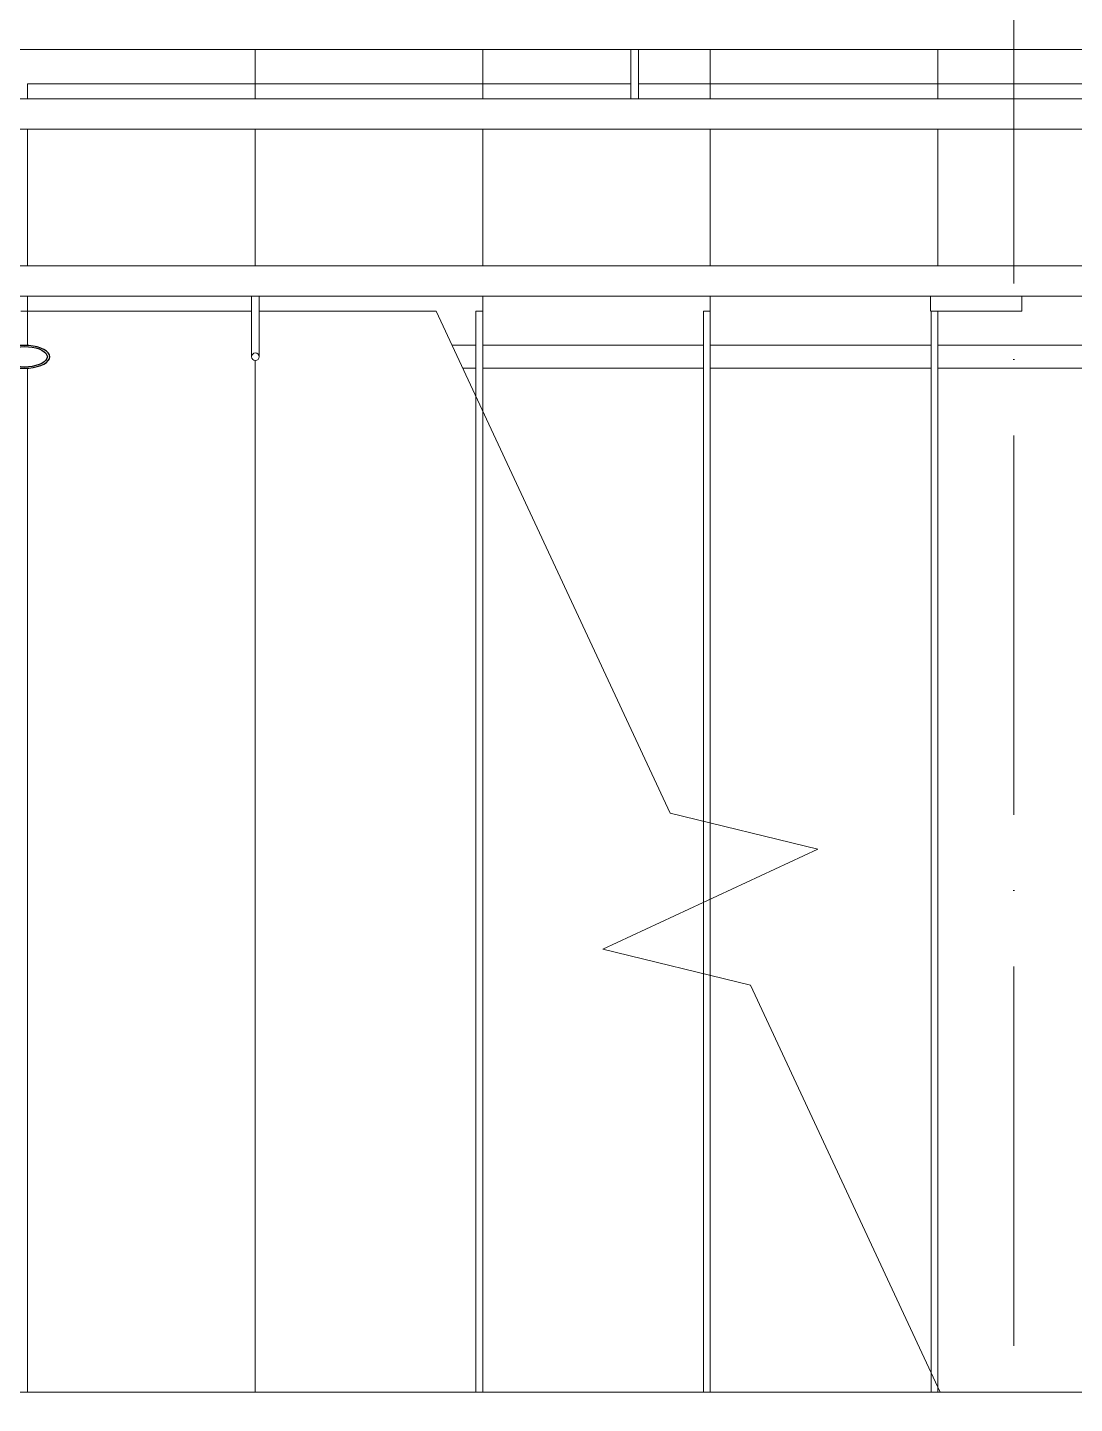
# Model space of a CAD drawing. Header units: millimetres. Extents: x -213536 to 1564669, y -45299 to 942238.
# Drawn here: x 227346 to 228726, y 258825 to 260639 of the extents above; entities that cross this region are included whole.
import ezdxf

# ---------------------------------------------------------------- set-up
doc = ezdxf.new("R2010")
doc.units = ezdxf.units.MM
doc.linetypes.add('50_200_ШТРИХ_1Т_ш5_п1_п1_', pattern=[700, 500, -100, 0, -100])
for name, color, linetype, lineweight in [('0-1', 7, 'Continuous', 5), ('0-2', 7, 'Continuous', 9), ('Контуры', 7, 'Continuous', 9), ('Линии подступенков', 7, 'Continuous', 9), ('Линии свеса', 7, 'Continuous', 9), ('Марки вырезов', 7, 'Continuous', 9), ('Ограждение', 7, 'Continuous', 9), ('Ограждение-1', 7, 'Continuous', 25), ('Оси-2', 7, '50_200_ШТРИХ_1Т_ш5_п1_п1_', 9), ('Стены', 7, 'Continuous', 9)]:
    doc.layers.add(name, color=color, linetype=linetype, lineweight=lineweight)
doc.layers.get('0-2').off()

# ---------------------------------------------------------------- blocks, each defined once
blk = doc.blocks.new('О_Элемент ограждения_Маршевый с подрезкой_Труба_ГОСТ 8645-68 - О_Элемент ограждения_Маршевый с подрезкой_Труба_ГОСТ 8645-68-32499153-АИ2_02_План отделки стен 2-го этажа _Часть 2_')
at = {"layer": 'Ограждение'}
for p, q in [((-2120, 20), (-2570, 20)), ((-1114.8, 20), (-2000, 20)), ((-210, 20), (-1105.2, 20)), ((-210, -20), (-210, 20)), ((-210, 20), (-114.8, 20)), ((-105.2, 20), (-20, 20)), ((-210, -20), (-2570, -20)), ((-20, -20), (-210, -20))]:
    blk.add_line(p, q, dxfattribs=at)
at = {"layer": 'Ограждение-1'}
for p, q in [((-2570, 20), (-2614.7, 20)), ((-2614.7, 20), (-2614.7, -20)), ((-2570, -20), (-2570, 20)), ((-2608, 17), (-2576.7, 17)), ((-2608, -17), (-2608, 17)), ((-2576.7, 17), (-2576.7, -17)), ((-2576.7, -17), (-2608, -17)), ((-2614.7, -20), (-2570, -20))]:
    blk.add_line(p, q, dxfattribs=at)
blk = doc.blocks.new('О_Элемент поручня_Маршевый_Труба_ГОСТ 8732-78 - О_Элемент поручня_Маршевый_Труба_ГОСТ 8732-78-32499152-АИ2_02_План отделки стен 2-го этажа _Часть 2_')
at = {"layer": 'Ограждение'}
for p, q in [((-118.2, 30), (-913.9, 30)), ((-913.9, 0), (-222.5, 0)), ((-214.3, 0), (-118.2, 0))]:
    blk.add_line(p, q, dxfattribs=at)
at = {"layer": 'Ограждение-1', "flags": 128}
for points in [[(-880.4, 15), (-880.9, 17.6), (-882.4, 20.1), (-884.9, 22.5), (-888.2, 24.6), (-892.3, 26.5), (-897.1, 28), (-902.4, 29.1), (-908.1, 29.8), (-913.9, 30), (-919.7, 29.8), (-925.4, 29.1), (-930.7, 28), (-935.5, 26.5), (-939.6, 24.6), (-943, 22.5), (-945.4, 20.1), (-946.9, 17.6), (-947.4, 15)], [(-944.1, 15), (-943.6, 17.3), (-942.3, 19.6), (-940, 21.8), (-937, 23.7), (-933.3, 25.3), (-929, 26.7), (-924.2, 27.7), (-919.1, 28.3), (-913.9, 28.5), (-908.7, 28.3), (-903.6, 27.7), (-898.8, 26.7), (-894.5, 25.3), (-890.8, 23.7), (-887.8, 21.8), (-885.5, 19.6), (-884.2, 17.3), (-883.7, 15)], [(-947.4, 15), (-946.9, 12.4), (-945.4, 9.9), (-943, 7.5), (-939.6, 5.4), (-935.5, 3.5), (-930.7, 2), (-925.4, 0.9), (-919.7, 0.2), (-913.9, 0), (-908.1, 0.2), (-902.4, 0.9), (-897.1, 2), (-892.3, 3.5), (-888.2, 5.4), (-884.9, 7.5), (-882.4, 9.9), (-880.9, 12.4), (-880.4, 15)], [(-883.7, 15), (-884.2, 12.7), (-885.5, 10.4), (-887.8, 8.3), (-890.8, 6.3), (-894.5, 4.7), (-898.8, 3.3), (-903.6, 2.3), (-908.7, 1.7), (-913.9, 1.5), (-919.1, 1.7), (-924.2, 2.3), (-929, 3.3), (-933.3, 4.7), (-937, 6.3), (-940, 8.3), (-942.3, 10.4), (-943.6, 12.7), (-944.1, 15)]]:
    blk.add_lwpolyline(points, dxfattribs=at)
blk = doc.blocks.new('О_Полоса_Трапеция прямоугольная_Прокат_ГОСТ 103-2006 - Крепежная пластина-30950062-АИ2_02_План отделки стен 2-го этажа _Часть 2_')
at = {"layer": 'Ограждение'}
for p, q in [((22410.4, 47470), (22290.4, 47470)), ((22290.4, 47470), (22290.4, 47450)), ((22410.4, 47450), (22410.4, 47470)), ((22300, 47450), (22410.4, 47450))]:
    blk.add_line(p, q, dxfattribs=at)
blk = doc.blocks.new('О_Элемент ограждения_Обод_Труба_ГОСТ 8645-68 - О_Элемент ограждения_Обод_Труба_ГОСТ 8645-68-V82-АИ2_02_План отделки стен 2-го этажа _Часть 2_')
at = {"layer": 'Ограждение'}
for p, q in [((-3720, 20), (0, 20)), ((0, -20), (-3720, -20))]:
    blk.add_line(p, q, dxfattribs=at)
blk = doc.blocks.new('О_Элемент поручня_Маршевый_Труба_ГОСТ 8732-78 - О_Элемент поручня_Маршевый_Труба_ГОСТ 8732-78-V84-АИ2_02_План отделки стен 2-го этажа _Часть 2_')
at = {"layer": 'Ограждение'}
blk.add_line((-3926, 0), (-9.9, 0), dxfattribs=at)
blk = doc.blocks.new('О_Кронштейн_Форма Г_Круг_ГОСТ 2590-2006 - О_Кронштейн_Форма Г_Круг_ГОСТ 2590-2006-V83-АИ2_02_План отделки стен 2-го этажа _Часть 2_')
at = {"layer": 'Ограждение'}
for p, q in [((23895.4, 47730), (23895.4, 47785)), ((23905.4, 47785), (23905.4, 47730))]:
    blk.add_line(p, q, dxfattribs=at)
at = {"layer": 'Ограждение', "flags": 128}
for points in [[(23895.4, 47785), (23895.4, 47786), (23895.4, 47787), (23895.4, 47788), (23895.4, 47789), (23895.4, 47790), (23895.4, 47790.9), (23895.4, 47791.9), (23895.4, 47792.9), (23895.4, 47793.8), (23895.4, 47794.7)], [(23905.4, 47795), (23905.4, 47794.1), (23905.4, 47793.1), (23905.4, 47792.2), (23905.4, 47791.2), (23905.4, 47790.2), (23905.4, 47789.2), (23905.4, 47788.3), (23905.4, 47787.3), (23905.4, 47786.3), (23905.4, 47785.3), (23905.4, 47785)]]:
    blk.add_lwpolyline(points, dxfattribs=at)
blk = doc.blocks.new('О_Кронштейн_Форма Г_Круг_ГОСТ 2590-2006 - О_Кронштейн_Форма Г_Круг_ГОСТ 2590-2006-32499148-АИ2_02_План отделки стен 2-го этажа _Часть 2_')
at = {"layer": 'Ограждение'}
for p, q in [((20395.4, 47415), (20395.4, 47470)), ((20395.4, 47470), (20400.4, 47470)), ((20400.4, 47470), (20405.4, 47470)), ((20405.4, 47470), (20405.4, 47415))]:
    blk.add_line(p, q, dxfattribs=at)
at = {"layer": 'Ограждение', "flags": 128}
for points in [[(20395.4, 47390), (20395.4, 47390), (20395.4, 47390.1), (20395.4, 47390.2), (20395.4, 47390.3), (20395.4, 47390.5), (20395.4, 47390.7), (20395.4, 47391), (20395.4, 47391.3), (20395.4, 47391.6), (20395.4, 47392), (20395.4, 47392.4), (20395.4, 47392.8), (20395.4, 47393.3), (20395.4, 47393.8), (20395.4, 47394.4), (20395.4, 47394.9), (20395.4, 47395.6), (20395.4, 47396.2), (20395.4, 47396.9), (20395.4, 47397.6), (20395.4, 47398.3), (20395.4, 47399.1), (20395.4, 47399.9), (20395.4, 47400.7), (20395.4, 47401.5), (20395.4, 47402.3), (20395.4, 47403.2), (20395.4, 47404.1), (20395.4, 47405), (20395.4, 47405.9), (20395.4, 47406.9), (20395.4, 47407.8), (20395.4, 47408.8), (20395.4, 47409.8), (20395.4, 47410.8), (20395.4, 47411.7), (20395.4, 47412.7), (20395.4, 47413.7), (20395.4, 47414.7), (20395.4, 47415)], [(20405.4, 47415), (20405.4, 47414), (20405.4, 47413), (20405.4, 47412), (20405.4, 47411), (20405.4, 47410), (20405.4, 47409.1), (20405.4, 47408.1), (20405.4, 47407.1), (20405.4, 47406.2), (20405.4, 47405.3), (20405.4, 47404.4), (20405.4, 47403.5), (20405.4, 47402.6), (20405.4, 47401.7), (20405.4, 47400.9), (20405.4, 47400.1), (20405.4, 47399.3), (20405.4, 47398.5), (20405.4, 47397.8), (20405.4, 47397.1), (20405.4, 47396.4), (20405.4, 47395.7), (20405.4, 47395.1), (20405.4, 47394.5), (20405.4, 47394), (20405.4, 47393.4), (20405.4, 47393), (20405.4, 47392.5), (20405.4, 47392.1), (20405.4, 47391.7), (20405.4, 47391.4), (20405.4, 47391), (20405.4, 47390.8), (20405.4, 47390.6), (20405.4, 47390.4), (20405.4, 47390.2), (20405.4, 47390.1), (20405.4, 47390), (20405.4, 47390)]]:
    blk.add_lwpolyline(points, dxfattribs=at)
at = {"layer": 'Ограждение'}
for start, end in [(90, 270), (270, 90)]:
    blk.add_arc((20400.4, 47390), 5, start, end, dxfattribs=at)
blk = doc.blocks.new('О_Элемент поручня_выступ_Загиб слева_Труба_ГОСТ 8732-78 - О_Элемент поручня_выступ_Загиб слева_Труба_ГОСТ 8732-78-33046190-АИ2_02_План отделки стен 2-го этажа _Часть 2_')
at = {"layer": 'Ограждение'}
for p, q in [((-2400.2, 30), (-4203.5, 30)), ((-2100.2, 30), (-2391.2, 30)), ((-1800.2, 30), (-2091.2, 30)), ((-1773.7, 30), (-1791.2, 30)), ((-4203.5, 0), (-2400.2, 0)), ((-2391.2, 0), (-2100.2, 0)), ((-2091.2, 0), (-1800.2, 0)), ((-1791.2, 0), (-1759.7, 0))]:
    blk.add_line(p, q, dxfattribs=at)
blk = doc.blocks.new('О_Элемент поручня_Пристенный_Труба_ГОСТ 8732-78 - О_Элемент поручня_Пристенный_Труба_ГОСТ 8732-78-V254-АИ2_02_План отделки стен 2-го этажа _Часть 2_')
at = {"layer": 'Ограждение'}
blk.add_line((300, -30), (-4500, -30), dxfattribs=at)
blk = doc.blocks.new('0125-Р-ОО-Ш2-АР-о_23_10_2024_rvt-1-АИ2_02_План отделки стен 2-го этажа _Часть 2_')
at = {"layer": 'Контуры'}
for p, q in [((21400, 47750), (21100, 47750)), ((21700, 47750), (21400, 47750)), ((21895.6, 47750), (21700, 47750)), ((22000, 47750), (21905, 47750)), ((22300, 47750), (22000, 47750)), ((22600, 47750), (22300, 47750)), ((21100, 47450), (21395.7, 47450)), ((21405.2, 47450), (21638.6, 47450))]:
    blk.add_line(p, q, dxfattribs=at)
at = {"layer": 'Линии подступенков'}
for p, q in [((21400, 47750), (21400, 47795.1)), ((21700, 47750), (21700, 47795.4)), ((22000, 47750), (22000, 47795.4)), ((22300, 47750), (22300, 47795.4)), ((21100, 47750), (21100, 47730)), ((21400, 47750), (21400, 47730)), ((21700, 47750), (21700, 47730)), ((22000, 47750), (22000, 47730)), ((22300, 47750), (22300, 47730)), ((21100, 47690), (21100, 47510)), ((21400, 47690), (21400, 47510)), ((21700, 47690), (21700, 47510)), ((22000, 47690), (22000, 47510)), ((22300, 47690), (22300, 47510)), ((21100, 47470), (21100, 47450)), ((21700, 47470), (21700, 47450)), ((22000, 47470), (22000, 47450)), ((21100, 47450), (21100, 47404.8)), ((21400, 47385.2), (21400, 46025)), ((21100, 47375.2), (21100, 46025)), ((21700, 47318.4), (21700, 46025)), ((22000, 46775.4), (22000, 46675)), ((22000, 46574.6), (22000, 46025)), ((22300, 46031.6), (22300, 46025))]:
    blk.add_line(p, q, dxfattribs=at)
at = {"layer": 'Линии свеса'}
for p, q in [((21400, 47750), (21400, 47795.1)), ((21700, 47750), (21700, 47795.4)), ((22000, 47750), (22000, 47795.4)), ((22300, 47750), (22300, 47795.4)), ((21100, 47750), (21100, 47730)), ((21400, 47750), (21400, 47730)), ((21700, 47750), (21700, 47730)), ((22000, 47750), (22000, 47730)), ((22300, 47750), (22300, 47730)), ((21100, 47690), (21100, 47510)), ((21400, 47690), (21400, 47510)), ((21700, 47690), (21700, 47510)), ((22000, 47690), (22000, 47510)), ((22300, 47690), (22300, 47510)), ((21100, 47470), (21100, 47450)), ((21700, 47470), (21700, 47450)), ((22000, 47470), (22000, 47450)), ((21100, 47450), (21100, 47404.8)), ((21400, 47385.2), (21400, 46025)), ((21100, 47375.2), (21100, 46025)), ((21700, 47318.4), (21700, 46025)), ((22000, 46775.4), (22000, 46675)), ((22000, 46574.6), (22000, 46025)), ((22300, 46031.6), (22300, 46025))]:
    blk.add_line(p, q, dxfattribs=at)
at = {"layer": 'Марки вырезов'}
for p, q in [((21947.2, 46788.3), (21638.6, 47450)), ((22141.6, 46741), (21947.2, 46788.3)), ((21858.4, 46609), (22141.6, 46741)), ((22052.8, 46561.7), (21858.4, 46609)), ((22303.1, 46025), (22052.8, 46561.7))]:
    blk.add_line(p, q, dxfattribs=at)
at = {"layer": '0-2'}
for name, p in [('О_Элемент поручня_Маршевый_Труба_ГОСТ 8732-78 - О_Элемент поручня_Маршевый_Труба_ГОСТ 8732-78-V84-АИ2_02_План отделки стен 2-го этажа _Часть 2_', (24118.8, 47795)), ('О_Кронштейн_Форма Г_Круг_ГОСТ 2590-2006 - О_Кронштейн_Форма Г_Круг_ГОСТ 2590-2006-V83-АИ2_02_План отделки стен 2-го этажа _Часть 2_', (-2000, 0)), ('О_Элемент ограждения_Обод_Труба_ГОСТ 8645-68 - О_Элемент ограждения_Обод_Труба_ГОСТ 8645-68-V82-АИ2_02_План отделки стен 2-го этажа _Часть 2_', (24010.4, 47710)), ('О_Кронштейн_Форма Г_Круг_ГОСТ 2590-2006 - О_Кронштейн_Форма Г_Круг_ГОСТ 2590-2006-32499148-АИ2_02_План отделки стен 2-го этажа _Часть 2_', (1000, 0)), ('О_Полоса_Трапеция прямоугольная_Прокат_ГОСТ 103-2006 - Крепежная пластина-30950062-АИ2_02_План отделки стен 2-го этажа _Часть 2_', (0, 0))]:
    blk.add_blockref(name, p, dxfattribs=at)
at = {"layer": '0-2', "rotation": 180}
for name, p in [('О_Элемент ограждения_Маршевый с подрезкой_Труба_ГОСТ 8645-68 - О_Элемент ограждения_Маршевый с подрезкой_Труба_ГОСТ 8645-68-32499153-АИ2_02_План отделки стен 2-го этажа _Часть 2_', (20290.4, 47490)), ('О_Элемент поручня_выступ_Загиб слева_Труба_ГОСТ 8732-78 - О_Элемент поручня_выступ_Загиб слева_Труба_ГОСТ 8732-78-33046190-АИ2_02_План отделки стен 2-го этажа _Часть 2_', (19899.8, 47405.1)), ('О_Элемент поручня_Маршевый_Труба_ГОСТ 8732-78 - О_Элемент поручня_Маршевый_Труба_ГОСТ 8732-78-32499152-АИ2_02_План отделки стен 2-го этажа _Часть 2_', (20182, 47405)), ('О_Элемент поручня_Пристенный_Труба_ГОСТ 8732-78 - О_Элемент поручня_Пристенный_Труба_ГОСТ 8732-78-V254-АИ2_02_План отделки стен 2-го этажа _Часть 2_', (19900, 45995))]:
    blk.add_blockref(name, p, dxfattribs=at)
blk = doc.blocks.new('Оси1')
at = {"layer": 'Оси-2'}
blk.add_line((228645.6, 210594.5), (228645.6, 264395.4), dxfattribs=at)

msp = doc.modelspace()

# ---------------------------------------------------------------- linework, layer by layer
at = {"layer": 'Стены'}
for p, q in [((227336.6, 260265.2), (227345.6, 260265.2)), ((227345.6, 260265.2), (227345.6, 260220.1)), ((227936.6, 258840.2), (227936.6, 260265.2)), ((227936.6, 260265.2), (227945.6, 260265.2)), ((227945.6, 260265.2), (227945.6, 258840.2)), ((228236.6, 258840.2), (228236.6, 260265.2)), ((228236.6, 260265.2), (228245.6, 260265.2)), ((228245.6, 260265.2), (228245.6, 258840.2)), ((228536.6, 258840.2), (228536.6, 260265.2)), ((228536.6, 260265.2), (228545.6, 260265.2)), ((228545.6, 260265.2), (228545.6, 258840.2)), ((227345.6, 260190.4), (227345.6, 258840.2))]:
    msp.add_line(p, q, dxfattribs=at)

# ---------------------------------------------------------------- block references
at = {"color": 2, "lineweight": 30}
msp.add_blockref('Оси1', (0, 0), dxfattribs=at)
at = {"layer": '0-1'}
msp.add_blockref('0125-Р-ОО-Ш2-АР-о_23_10_2024_rvt-1-АИ2_02_План отделки стен 2-го этажа _Часть 2_', (206245.6, 212815.2), dxfattribs=at)

doc.saveas('drawing.dxf')
